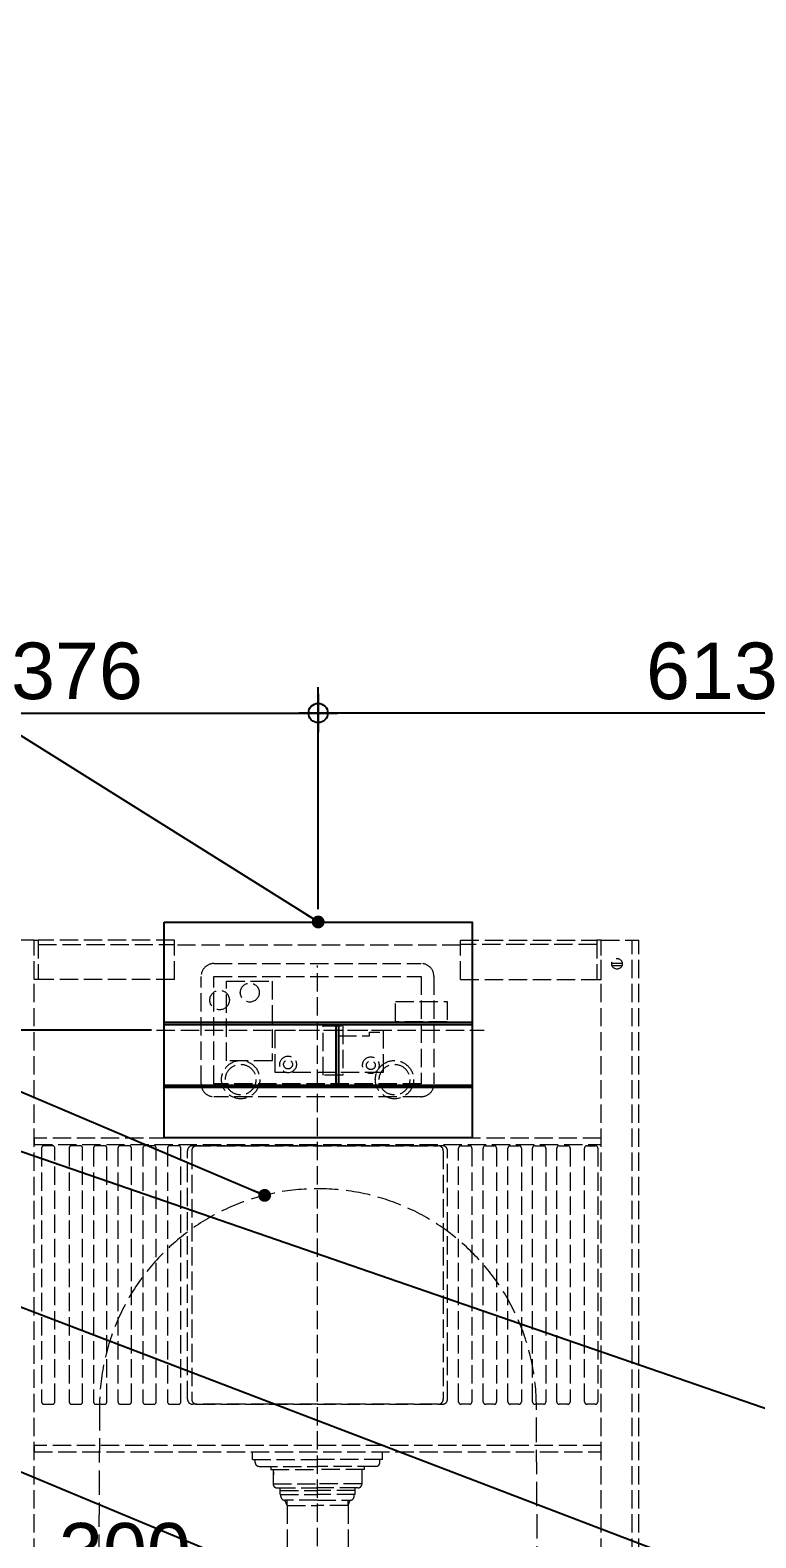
# Model space of a CAD drawing. Header units: inches. Extents: x 258415 to 640093, y 441672 to 945769.
# Drawn here: x 318210 to 318775, y 460299 to 461472 of the extents above; entities that cross this region are included whole.
import ezdxf

# ---------------------------------------------------------------- set-up
doc = ezdxf.new("R2010")
doc.units = ezdxf.units.IN
doc.header["$MEASUREMENT"] = 0
doc.linetypes.add('AM_DIN_F_W050', pattern=[6.25, 4.75, -1.5])
for name, color, linetype in [('A-DIMESNION-1', 7, 'Continuous'), ('CQ_callout', 34, 'Continuous'), ('DIM', 251, 'Continuous'), ('Layer3', 7, 'Continuous'), ('Layer7', 8, 'Continuous'), ('SANITARY WARES', 212, 'Continuous')]:
    doc.layers.add(name, color=color, linetype=linetype)
doc.styles.get("Standard").update_dxf_attribs({"font": 'arial.ttf'})
doc.dimstyles.new('CQ Anno', dxfattribs={"dimscale": 40, "dimtxt": 2.2, "dimasz": 0.75, "dimexe": 1, "dimexo": 0.5, "dimgap": 0.5, "dimtad": 1, "dimrnd": 1, "dimdsep": 46, "dimtxsty": 'Standard', "dimblk": 'x-04-bw-gf-dim-50$0$DIM12', "dimcen": 0.0025, "dimdle": 0.5, "dimclrd": 8, "dimclre": 8, "dimclrt": 2, "dimazin": 2, "dimtfac": 1, "dimtix": 1, "dimtmove": 1, "dimatfit": 0, "dimfxl": 50, "dimtolj": 1, "dimtzin": 0, "dimlwd": -1, "dimarcsym": 1})
doc.dimstyles.get("Standard").update_dxf_attribs({"dimtxt": 0.18, "dimasz": 0.18, "dimexe": 0.18, "dimexo": 0.0625, "dimgap": 0.09, "dimtad": 0, "dimtih": 1, "dimtoh": 1, "dimdec": 4, "dimzin": 0, "dimdsep": 46, "dimtxsty": 'Standard', "dimcen": 0.09, "dimadec": 0, "dimazin": 0, "dimtfac": 1, "dimtdec": 4, "dimtofl": 0, "dimtmove": 0, "dimatfit": 3, "dimfxl": 1, "dimtolj": 1, "dimtzin": 0, "dimarcsym": 0})

# ---------------------------------------------------------------- blocks, each defined once
blk = doc.blocks.new('tece profil_9300080 front')
at = {"layer": 'SANITARY WARES', "color": 8, "linetype": 'AM_DIN_F_W050', "lineweight": 0, "ltscale": 3}
for p, q in [((156171.6, 20259.5), (156142.2, 20259.5)), ((156280.8, 20228.8), (156280.8, 20259.5)), ((156503.6, 20228.8), (156503.6, 20259.5)), ((156612.9, 19273.7), (156612.9, 20259.5)), ((156612.9, 20259.5), (156642.2, 20259.5)), ((156637, 19273.7), (156637, 20259.5)), ((156642.2, 19273.7), (156642.2, 20259.5)), ((156171.6, 19273.7), (156171.6, 20240.5)), ((156629.4, 20241.4), (156621.2, 20241.4)), ((156280.8, 20228.8), (156171.6, 20228.8)), ((156503.6, 20228.8), (156612.9, 20228.8)), ((156629.1, 20239.6), (156621.5, 20239.6)), ((156267, 20189.5), (156521.9, 20189.5)), ((156341.6, 19855.5), (156341.6, 19861.5)), ((156341.6, 19855.5), (156392.2, 19855.5)), ((156343.7, 19853.2), (156343.7, 19855.5)), ((156442.8, 19855.5), (156392.2, 19855.5)), ((156440.7, 19853.2), (156440.7, 19855.5)), ((156442.8, 19855.5), (156442.8, 19861.5)), ((156346.7, 19850.2), (156392.2, 19850.2)), ((156356, 19850.2), (156356, 19847.8)), ((156356, 19847.8), (156392.2, 19847.8)), ((156357.7, 19847.8), (156357.7, 19836.4)), ((156358, 19846), (156358, 19843.6)), ((156437.7, 19850.2), (156392.2, 19850.2)), ((156428.4, 19847.8), (156392.2, 19847.8)), ((156426.7, 19847.8), (156426.7, 19836.4)), ((156428.4, 19850.2), (156428.4, 19847.8)), ((156357.7, 19836.6), (156392.2, 19836.6)), ((156360.7, 19833.4), (156392.2, 19833.4)), ((156363.1, 19831.3), (156392.2, 19831.3)), ((156426.7, 19836.6), (156392.2, 19836.6)), ((156423.7, 19833.4), (156392.2, 19833.4)), ((156421.4, 19831.3), (156392.2, 19831.3)), ((156363.1, 19828.3), (156392.2, 19828.3)), ((156363.7, 19826.8), (156363.7, 19828.3)), ((156392.2, 19823.8), (156366.7, 19823.8)), ((156368.5, 19819.8), (156368.5, 19823.8)), ((156368.5, 19819.8), (156392.2, 19819.8)), ((156421.4, 19828.3), (156392.2, 19828.3)), ((156392.2, 19823.8), (156417.7, 19823.8)), ((156416, 19819.8), (156392.2, 19819.8)), ((156416, 19819.8), (156416, 19823.8)), ((156420.7, 19826.8), (156420.7, 19828.3))]:
    blk.add_line(p, q, dxfattribs=at)
for points in [[(156174.9, 20228.8), (156171.6, 20228.8), (156171.6, 20259.5), (156174.9, 20259.5)], [(156280.8, 20259.5), (156174.9, 20259.5), (156174.9, 20256.2), (156280.8, 20256.2)], [(156503.6, 20259.5), (156609.5, 20259.5), (156609.5, 20256.2), (156503.6, 20256.2)], [(156609.5, 20228.8), (156612.9, 20228.8), (156612.9, 20259.5), (156609.5, 20259.5)], [(156311.6, 20231.3), (156472.8, 20231.3), (156472.8, 20147.7), (156311.6, 20147.7)], [(156321.4, 20227.6), (156356.9, 20227.6), (156356.9, 20165.5), (156321.4, 20165.5)], [(156452.9, 20211.7), (156493.1, 20211.7), (156493.1, 20196), (156452.9, 20196)], [(156443.3, 20156.6), (156359.3, 20156.6), (156359.3, 20189.5), (156443.3, 20189.5)], [(156396.5, 20192.9), (156412, 20192.9), (156412, 20154.5), (156396.5, 20154.5)], [(156612.9, 20105.4), (156171.6, 20105.4), (156171.6, 20100.5), (156612.9, 20100.5)], [(156612.9, 19866.4), (156171.6, 19866.4), (156171.6, 19861.5), (156612.9, 19861.5)]]:
    blk.add_lwpolyline(points, close=True, dxfattribs=at)
for points in [[(156503.6, 20255.6), (156280.8, 20255.6)], [(156392.2, 18982), (156392.2, 20239.8)], [(156408.3, 20185.1), (156432.7, 20185.1), (156432.7, 20188), (156440.8, 20188)], [(156363.1, 19828.3), (156363.1, 19833.4)], [(156421.4, 19828.3), (156421.4, 19833.4)], [(156368.5, 19819.8), (156368.5, 19748.1), (156364.9, 19748.1), (156364.9, 19586.2)], [(156368.5, 19819.8), (156366.7, 19823.8)], [(156416, 19819.8), (156417.7, 19823.8)], [(156416, 19819.8), (156416, 19748.1), (156419.5, 19748.1), (156419.5, 19586.2)]]:
    blk.add_lwpolyline(points, dxfattribs=at)
for points in [[(156311.6, 20241.3), (156472.8, 20241.3, -0.414214), (156482.8, 20231.3), (156482.8, 20147.7, -0.414214), (156472.8, 20137.7), (156311.6, 20137.7, -0.414214), (156301.6, 20147.7), (156301.6, 20231.3, -0.414214)], [(156185.8, 20099.6), (156179.4, 20099.6, 0.414214), (156177.4, 20097.6), (156177.4, 19900.5, 0.414214), (156179.4, 19898.5), (156185.8, 19898.5, 0.414214), (156187.8, 19900.5), (156187.8, 20097.6, 0.414214)], [(156207.4, 20099.6), (156200.9, 20099.6, 0.414214), (156198.9, 20097.6), (156198.9, 19900.5, 0.414214), (156200.9, 19898.5), (156207.4, 19898.5, 0.414214), (156209.4, 19900.5), (156209.4, 20097.6, 0.414214)], [(156226.3, 20099.6), (156219.8, 20099.6, 0.414214), (156217.8, 20097.6), (156217.8, 19900.5, 0.414214), (156219.8, 19898.5), (156226.3, 19898.5, 0.414214), (156228.3, 19900.5), (156228.3, 20097.6, 0.414214)], [(156245.4, 20099.6), (156238.9, 20099.6, 0.414214), (156236.9, 20097.6), (156236.9, 19900.5, 0.414214), (156238.9, 19898.5), (156245.4, 19898.5, 0.414214), (156247.4, 19900.5), (156247.4, 20097.6, 0.414214)], [(156264.7, 20099.6), (156258.2, 20099.6, 0.414214), (156256.2, 20097.6), (156256.2, 19900.5, 0.414214), (156258.2, 19898.5), (156264.7, 19898.5, 0.414214), (156266.7, 19900.5), (156266.7, 20097.6, 0.414214)], [(156283.9, 20099.6), (156277.4, 20099.6, 0.414214), (156275.4, 20097.6), (156275.4, 19900.5, 0.414214), (156277.4, 19898.5), (156283.9, 19898.5, 0.414214), (156285.9, 19900.5), (156285.9, 20097.6, 0.414214)], [(156486.1, 19898.5), (156295, 19898.5, -0.414214), (156291, 19902.5), (156291, 20095.6, -0.414214), (156295, 20099.6), (156486.1, 20099.6, -0.414214), (156490.1, 20095.6), (156490.1, 19902.5, -0.414214)], [(156298.3, 19898.5), (156489.4, 19898.5, 0.414214), (156493.4, 19902.5), (156493.4, 20095.6, 0.414214), (156489.4, 20099.6), (156298.3, 20099.6, 0.414214), (156294.3, 20095.6), (156294.3, 19902.5, 0.414214)], [(156504, 20099.6), (156510.4, 20099.6, -0.414214), (156512.4, 20097.6), (156512.4, 19900.5, -0.414214), (156510.4, 19898.5), (156504, 19898.5, -0.414214), (156502, 19900.5), (156502, 20097.6, -0.414214)], [(156523.1, 20099.6), (156529.6, 20099.6, -0.414214), (156531.6, 20097.6), (156531.6, 19900.5, -0.414214), (156529.6, 19898.5), (156523.1, 19898.5, -0.414214), (156521.1, 19900.5), (156521.1, 20097.6, -0.414214)], [(156542.4, 20099.6), (156548.9, 20099.6, -0.414214), (156550.9, 20097.6), (156550.9, 19900.5, -0.414214), (156548.9, 19898.5), (156542.4, 19898.5, -0.414214), (156540.4, 19900.5), (156540.4, 20097.6, -0.414214)], [(156561.5, 20099.6), (156568, 20099.6, -0.414214), (156570, 20097.6), (156570, 19900.5, -0.414214), (156568, 19898.5), (156561.5, 19898.5, -0.414214), (156559.5, 19900.5), (156559.5, 20097.6, -0.414214)], [(156580.4, 20099.6), (156586.9, 20099.6, -0.414214), (156588.9, 20097.6), (156588.9, 19900.5, -0.414214), (156586.9, 19898.5), (156580.4, 19898.5, -0.414214), (156578.4, 19900.5), (156578.4, 20097.6, -0.414214)], [(156602, 20099.6), (156608.4, 20099.6, -0.414214), (156610.4, 20097.6), (156610.4, 19900.5, -0.414214), (156608.4, 19898.5), (156602, 19898.5, -0.414214), (156600, 19900.5), (156600, 20097.6, -0.414214)]]:
    blk.add_lwpolyline(points, format="xyb", close=True, dxfattribs=at)
for centre, radius in [((156625.3, 20241.1), 4.11), ((156316, 20212.9), 7.61), ((156339.5, 20218.7), 7.38), ((156332.4, 20151), 14.9), ((156332.4, 20151), 11.9), ((156369.3, 20162.8), 6.46), ((156369.3, 20162.8), 3.46), ((156433.7, 20162.2), 6.46), ((156433.7, 20162.2), 3.46), ((156452.1, 20151), 14.9), ((156452.1, 20151), 11.9)]:
    blk.add_circle(centre, radius, dxfattribs=at)
for centre, start, end in [((156346.7, 19853.2), 180, 270), ((156437.7, 19853.2), 270, 0), ((156360.7, 19836.4), 180, 270), ((156423.7, 19836.4), 270, 0), ((156366.7, 19826.8), 180, 270), ((156417.7, 19826.8), 270, 0)]:
    blk.add_arc(centre, 3, start, end, dxfattribs=at)
blk = doc.blocks.new('TECT cistern push plate_9.240.810')
at = {"layer": 'Layer3'}
for points in [[(-55406.4, -9233.5), (-55166.7, -9233.5), (-55166.7, -9401.4), (-55406.4, -9401.4)], [(-55406.4, -9311.5), (-55166.7, -9311.5), (-55166.7, -9313.4), (-55406.4, -9313.4)], [(-55272.6, -9313.4), (-55270.6, -9313.4), (-55270.6, -9360.3), (-55272.6, -9360.3)], [(-55166.7, -9362.2), (-55406.4, -9362.2), (-55406.4, -9360.3), (-55166.7, -9360.3)]]:
    blk.add_lwpolyline(points, close=True, dxfattribs=at)
blk = doc.blocks.new('x-04-bw-gf-dim-50$0$DIM12')
blk.add_line((0, -1), (0, 1))
at = {"color": 8}
blk.add_line((-1, 0), (1, 0), dxfattribs=at)
blk.add_circle((0, 0), 0.5)
blk = doc.blocks.new('*D365')
at = {"layer": 'A-DIMESNION-1', "color": 8, "lineweight": -2, "ltscale": 0.05, "transparency": 16777216}
for p, q in [((318249.8, 462723.9), (316094.5, 462723.9)), ((317843.3, 459723.9), (316094.5, 459723.9))]:
    blk.add_line(p, q, dxfattribs=at)
at = {"layer": 'A-DIMESNION-1', "color": 8, "ltscale": 0.05, "transparency": 16777216}
blk.add_line((316134.5, 462703.9), (316134.5, 459743.9), dxfattribs=at)
at = {"layer": 'Defpoints', "color": 0, "linetype": 'Continuous', "ltscale": 0.05, "transparency": 16777216}
for p in [(318269.8, 462723.9, 0), (316134.5, 459723.9), (317863.3, 459723.9, 0)]:
    blk.add_point(p, dxfattribs=at)
at = {"layer": 'A-DIMESNION-1', "color": 8, "linetype": 'Continuous', "ltscale": 0.05, "transparency": 16777216, "xscale": 20, "yscale": 20, "zscale": 20}
for p, rotation in [((316134.5, 462723.9), 90), ((316134.5, 459723.9), 270)]:
    blk.add_blockref('x-04-bw-gf-dim-50$0$DIM12', p, dxfattribs=dict(at, rotation=rotation))
at = {"layer": 'A-DIMESNION-1', "color": 2, "linetype": 'Continuous', "ltscale": 0.05, "transparency": 16777216, "insert": (316106, 461223.9), "char_height": 44, "attachment_point": 5, "rotation": 90}
blk.add_mtext('\\A1;3000', dxfattribs=at)
blk = doc.blocks.new('*D358')
at = {"layer": 'Defpoints', "color": 0, "transparency": 16777216}
for p in [(318433.8, 460255.7), (318133.9, 460016.6), (318433.8, 460016.6)]:
    blk.add_point(p, dxfattribs=at)
at = {"layer": 'DIM', "color": 8, "lineweight": -2, "transparency": 16777216}
for p, q in [((318133.9, 460026.6), (318133.9, 460275.7)), ((318433.8, 460026.6), (318433.8, 460275.7))]:
    blk.add_line(p, q, dxfattribs=at)
at = {"layer": 'DIM', "color": 8, "transparency": 16777216}
blk.add_line((318148.9, 460255.7), (318418.8, 460255.7), dxfattribs=at)
at = {"layer": 'DIM', "color": 8, "transparency": 16777216, "xscale": 15, "yscale": 15, "zscale": 15, "rotation": 180}
blk.add_blockref('x-04-bw-gf-dim-50$0$DIM12', (318133.9, 460255.7), dxfattribs=at)
at = {"layer": 'DIM', "color": 8, "transparency": 16777216, "xscale": 15, "yscale": 15, "zscale": 15}
blk.add_blockref('x-04-bw-gf-dim-50$0$DIM12', (318433.8, 460255.7), dxfattribs=at)
at = {"layer": 'DIM', "color": 2, "transparency": 16777216, "insert": (318283.9, 460288.2), "char_height": 44, "attachment_point": 5}
blk.add_mtext('\\A1;300', dxfattribs=at)
blk = doc.blocks.new('*D368')
at = {"layer": 'Defpoints', "color": 0, "transparency": 16777216}
for p in [(318314.5, 460693.9, 0), (318062.4, 459724.1), (318097.7, 459724.1)]:
    blk.add_point(p, dxfattribs=at)
at = {"layer": 'DIM', "color": 8, "lineweight": -2, "transparency": 16777216}
for p, q in [((318304.5, 460693.9), (318077.7, 460693.9)), ((318072.4, 459724.1), (318117.7, 459724.1))]:
    blk.add_line(p, q, dxfattribs=at)
at = {"layer": 'DIM', "color": 8, "transparency": 16777216}
blk.add_line((318097.7, 460678.9), (318097.7, 459739.1), dxfattribs=at)
at = {"layer": 'DIM', "color": 8, "transparency": 16777216, "xscale": 15, "yscale": 15, "zscale": 15}
for p, rotation in [((318097.7, 460693.9), 90), ((318097.7, 459724.1), 270)]:
    blk.add_blockref('x-04-bw-gf-dim-50$0$DIM12', p, dxfattribs=dict(at, rotation=rotation))
at = {"layer": 'DIM', "color": 2, "transparency": 16777216, "insert": (318065.2, 460209), "char_height": 44, "attachment_point": 5, "rotation": 90}
blk.add_mtext('\\A1;970', dxfattribs=at)
blk = doc.blocks.new('*D369')
at = {"layer": 'Defpoints', "color": 0, "transparency": 16777216}
for p in [(318434.3, 460940.5), (318434.3, 460778, 0), (318058.8, 460744)]:
    blk.add_point(p, dxfattribs=at)
at = {"layer": 'DIM', "color": 8, "lineweight": -2, "transparency": 16777216}
for p, q in [((318058.8, 460754), (318058.8, 460960.5)), ((318434.3, 460788), (318434.3, 460960.5))]:
    blk.add_line(p, q, dxfattribs=at)
at = {"layer": 'DIM', "color": 8, "transparency": 16777216}
blk.add_line((318073.8, 460940.5), (318419.3, 460940.5), dxfattribs=at)
at = {"layer": 'DIM', "color": 8, "transparency": 16777216, "xscale": 15, "yscale": 15, "zscale": 15, "rotation": 180}
blk.add_blockref('x-04-bw-gf-dim-50$0$DIM12', (318058.8, 460940.5), dxfattribs=at)
at = {"layer": 'DIM', "color": 8, "transparency": 16777216, "xscale": 15, "yscale": 15, "zscale": 15}
blk.add_blockref('x-04-bw-gf-dim-50$0$DIM12', (318434.3, 460940.5), dxfattribs=at)
at = {"layer": 'DIM', "color": 2, "transparency": 16777216, "insert": (318246.6, 460973), "char_height": 44, "attachment_point": 5}
blk.add_mtext('\\A1;376', dxfattribs=at)
blk = doc.blocks.new('*D382')
at = {"layer": 'Defpoints', "color": 0, "transparency": 16777216}
for p in [(318434.3, 460940.5), (318434.3, 460778, 0), (319047.3, 459870.8, 0)]:
    blk.add_point(p, dxfattribs=at)
at = {"layer": 'DIM', "color": 8, "lineweight": -2, "transparency": 16777216}
for p, q in [((318434.3, 460788), (318434.3, 460960.5)), ((319047.3, 459880.8), (319047.3, 460960.5))]:
    blk.add_line(p, q, dxfattribs=at)
at = {"layer": 'DIM', "color": 8, "transparency": 16777216}
blk.add_line((319032.3, 460940.5), (318449.3, 460940.5), dxfattribs=at)
at = {"layer": 'DIM', "color": 8, "transparency": 16777216, "xscale": 15, "yscale": 15, "zscale": 15, "rotation": 180}
blk.add_blockref('x-04-bw-gf-dim-50$0$DIM12', (318434.3, 460940.5), dxfattribs=at)
at = {"layer": 'DIM', "color": 8, "transparency": 16777216, "xscale": 15, "yscale": 15, "zscale": 15}
blk.add_blockref('x-04-bw-gf-dim-50$0$DIM12', (319047.3, 460940.5), dxfattribs=at)
at = {"layer": 'DIM', "color": 2, "transparency": 16777216, "insert": (318740.8, 460973), "char_height": 44, "attachment_point": 5}
blk.add_mtext('\\A1;613', dxfattribs=at)

msp = doc.modelspace()

# ---------------------------------------------------------------- linework, layer by layer
at = {"layer": 'SANITARY WARES', "linetype": 'AM_DIN_F_W050', "lineweight": 0, "ltscale": 4, "extrusion": (1.65644e-08, -2.02966e-09, 1), "elevation": 0.005}
msp.add_lwpolyline([(318605.774, 460123.478), (318604.175, 460401.442, 0.9943047), (318264.175, 460401.443), (318262.574, 460123.478)], format="xyb", close=True, dxfattribs=at)

# ---------------------------------------------------------------- block references
at = {"layer": 'DIM', "lineweight": 0}
msp.add_blockref('tece profil_9300080 front', (162041.608, 440504.363, 0), dxfattribs=at)
at = {"layer": 'Layer7', "color": 2}
msp.add_blockref('TECT cistern push plate_9.240.810', (373720.865, 470011.432, 0), dxfattribs=at)

# ---------------------------------------------------------------- dimensions: what is measured, and where the dimension line sits
at = {"layer": 'A-DIMESNION-1', "color": 64, "linetype": 'Continuous', "ltscale": 0.05}
dim = msp.add_linear_dim(base=(316134.5, 459723.855, 0), p1=(318269.795, 462723.855, 0), p2=(317863.294, 459723.855, -0.001), angle=90, dimstyle='CQ Anno', override={"dimscale": 0, "dimasz": 1, "dimexe": 2, "dimexo": 1, "dimgap": 0.3, "dimcen": 0.005}, dxfattribs=at)
dim.commit()
dim.dimension.update_dxf_attribs({"geometry": '*D365', "text_midpoint": (316106.02, 461223.855, 0)})
at = {"layer": 'DIM', "color": 8}
for base, p1, p2, angle, picture, middle in [((318434.34, 460940.493), (318058.818, 460744), (318434.34, 460777.971, 0), 180, '*D369', (318246.579, 460972.973)), ((318097.6752, 459724.0797, 0), (318314.489, 460693.8548, 0), (318062.3503, 459724.0797, 0), 90, '*D368', (318065.21, 460208.9673, 0)), ((318433.818, 460255.679, 0), (318133.889, 460016.583, 0), (318433.818, 460016.583, 0), 180, '*D358', (318283.854, 460288.159, 0))]:
    dim = msp.add_linear_dim(base=base, p1=p1, p2=p2, angle=angle, dimstyle='CQ Anno', override={"dimscale": 20}, dxfattribs=at)
    dim.commit()
    dim.dimension.update_dxf_attribs({"geometry": picture, "text_midpoint": middle})
dim = msp.add_linear_dim(base=(318434.3405, 460940.4932), p1=(319047.2648, 459870.7923, 0.0001), p2=(318434.3405, 460777.971, 0), dimstyle='CQ Anno', override={"dimscale": 20}, dxfattribs=at)
dim.commit()
dim.dimension.update_dxf_attribs({"geometry": '*D382', "text_midpoint": (318740.8027, 460972.9735)})

# ---------------------------------------------------------------- leaders
at = {"layer": 'CQ_callout'}
for points in [[(318434.34, 460777.971), (317477.939, 461376.776), (317319.756, 461376.776)], [(318392.636, 460565.321), (317477.939, 460953.164), (317319.756, 460953.164)], [(319044.204, 460309.057), (317477.939, 460849.169), (317319.756, 460849.169)], [(318729.316, 460277.146), (317477.939, 460755.239), (317319.756, 460755.239)], [(318862.265, 460075.782), (317477.939, 460651.58), (317319.756, 460651.58)]]:
    msp.add_leader(points, dimstyle='Standard', override={"dimasz": 10, "dimldrblk": 'Dot', "dimfxl": 0.1, "dimarcsym": 2}, dxfattribs=at)

doc.saveas('drawing.dxf')
